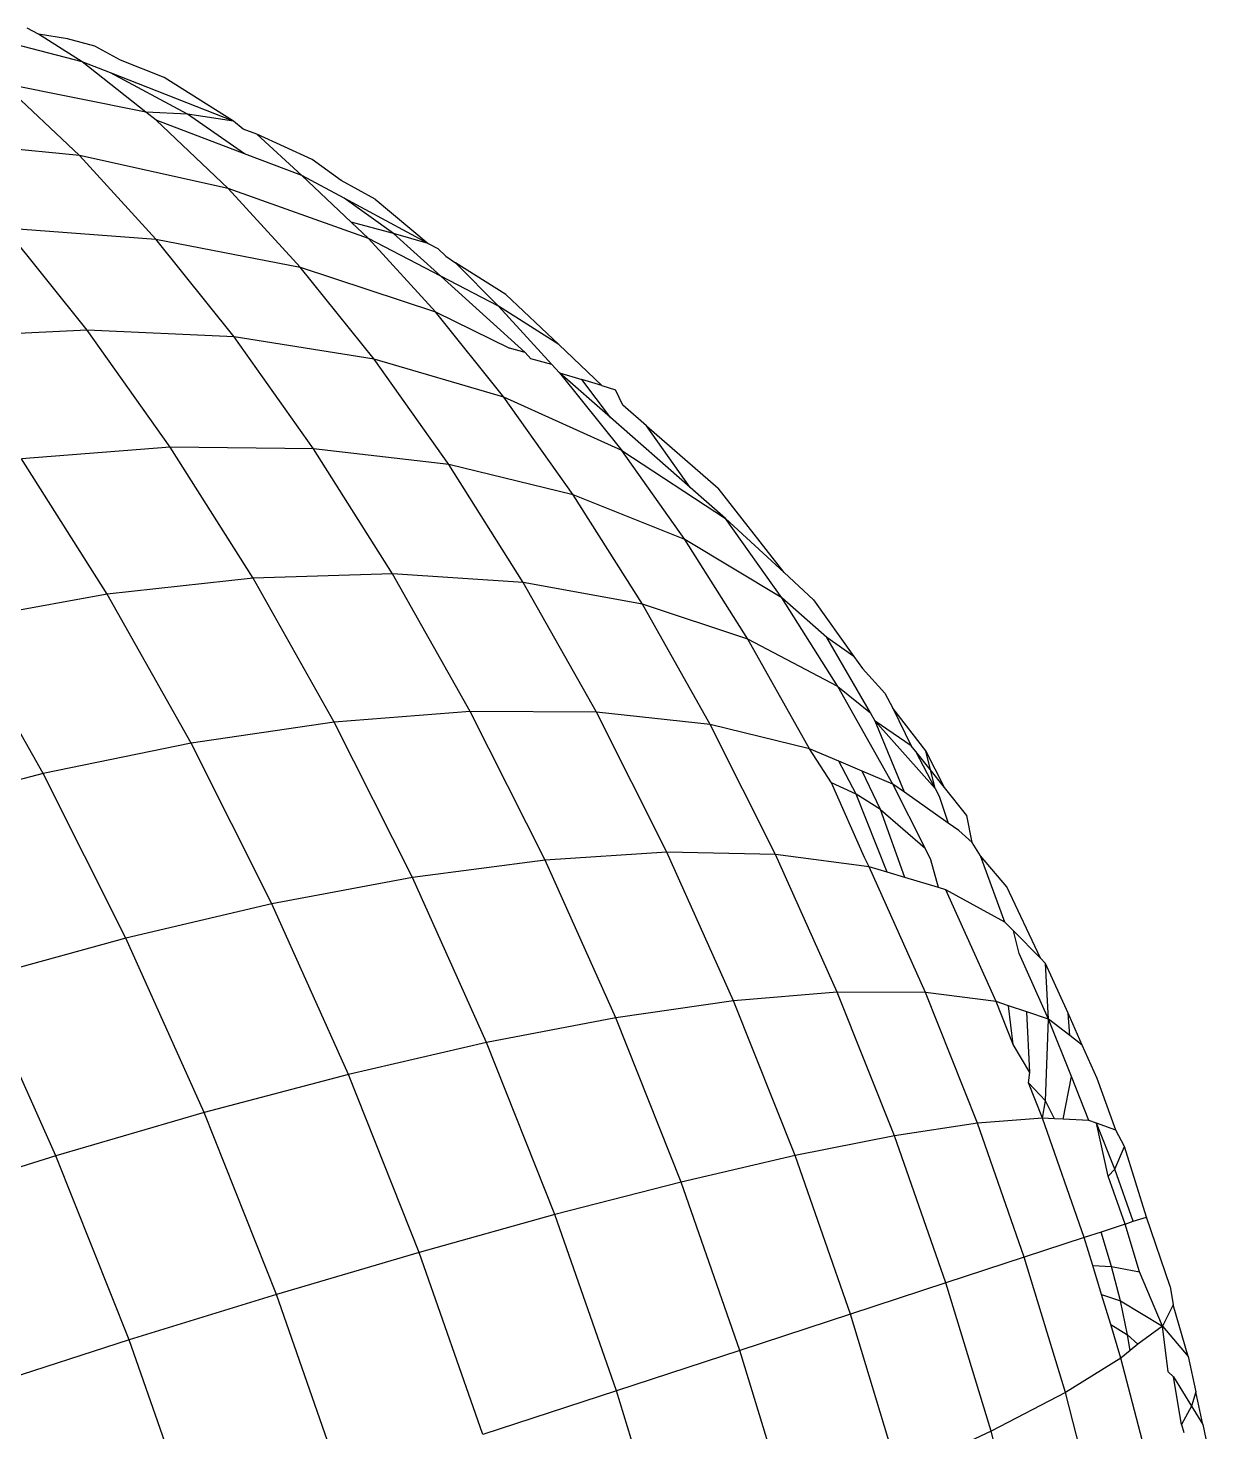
# Model space of a CAD drawing. Header units: millimetres. Extents: x 153 to 4750, y 92 to 3343.
# Drawn here: x 3365.9 to 3370.48, y 2200.24 to 2205.66 of the extents above; entities that cross this region are included whole.
import ezdxf

# ---------------------------------------------------------------- set-up
doc = ezdxf.new("R2010")
doc.units = ezdxf.units.MM

msp = doc.modelspace()

# ---------------------------------------------------------------- linework, layer by layer
for p, q in [((3365.9412, 2205.6358), (3365.8978, 2205.6592)), ((3366.1106, 2205.5291), (3365.7358, 2205.6255)), ((3366.1106, 2205.5291), (3365.9412, 2205.6358)), ((3366.0537, 2205.6178), (3365.9412, 2205.6358)), ((3366.1595, 2205.5897), (3366.0537, 2205.6178)), ((3366.258, 2205.5357), (3366.1595, 2205.5897)), ((3366.3557, 2205.3351), (3366.1106, 2205.5291)), ((3366.2195, 2205.4863), (3366.1106, 2205.5291)), ((3366.5166, 2205.3266), (3366.2195, 2205.4863)), ((3366.6936, 2205.2997), (3366.2195, 2205.4863)), ((3366.4262, 2205.4682), (3366.258, 2205.5357)), ((3365.8048, 2205.446), (3366.0998, 2205.1673)), ((3366.3557, 2205.3351), (3365.8048, 2205.446)), ((3366.6936, 2205.2997), (3366.4262, 2205.4682)), ((3366.5166, 2205.3266), (3366.3557, 2205.3351)), ((3366.3956, 2205.3035), (3366.3557, 2205.3351)), ((3366.7368, 2205.1742), (3366.5166, 2205.3266)), ((3366.6936, 2205.2997), (3366.5166, 2205.3266)), ((3366.3956, 2205.3035), (3366.6736, 2205.0409)), ((3366.7368, 2205.1742), (3366.3956, 2205.3035)), ((3366.7317, 2205.2695), (3366.6936, 2205.2997)), ((3366.7839, 2205.2502), (3366.7317, 2205.2695)), ((3366.0998, 2205.1673), (3365.5047, 2205.2268)), ((3366.9979, 2205.1526), (3366.7839, 2205.2502)), ((3366.9579, 2205.0904), (3366.7839, 2205.2502)), ((3366.3948, 2204.8446), (3366.0998, 2205.1673)), ((3366.6736, 2205.0409), (3366.0998, 2205.1673)), ((3366.9579, 2205.0904), (3366.7368, 2205.1742)), ((3367.1103, 2205.0711), (3366.9979, 2205.1526)), ((3366.9579, 2205.0904), (3367.1484, 2204.9105)), ((3367.1212, 2205.0026), (3366.9579, 2205.0904)), ((3367.2415, 2204.9992), (3367.1103, 2205.0711)), ((3366.9515, 2204.7367), (3366.6736, 2205.0409)), ((3367.2158, 2204.8468), (3366.6736, 2205.0409)), ((3367.3114, 2204.8672), (3367.1212, 2205.0026)), ((3367.4451, 2204.8285), (3367.1212, 2205.0026)), ((3367.2415, 2204.9992), (3367.4451, 2204.8285)), ((3365.8135, 2204.889), (3366.3948, 2204.8446)), ((3366.13, 2204.4943), (3365.8135, 2204.889)), ((3367.3114, 2204.8672), (3367.1484, 2204.9105)), ((3367.1484, 2204.9105), (3367.2158, 2204.8468)), ((3366.3948, 2204.8446), (3366.9515, 2204.7367)), ((3366.6973, 2204.4675), (3366.3948, 2204.8446)), ((3367.4943, 2204.7023), (3367.2158, 2204.8468)), ((3367.4736, 2204.5647), (3367.2158, 2204.8468)), ((3367.4943, 2204.7023), (3367.3114, 2204.8672)), ((3367.4451, 2204.8285), (3367.3114, 2204.8672)), ((3367.4451, 2204.8285), (3367.4822, 2204.8085)), ((3367.4822, 2204.8085), (3367.5137, 2204.7788)), ((3366.9515, 2204.7367), (3367.4736, 2204.5647)), ((3367.2365, 2204.3814), (3366.9515, 2204.7367)), ((3367.5137, 2204.7788), (3367.5513, 2204.7538)), ((3367.745, 2204.6318), (3367.5513, 2204.7538)), ((3367.5513, 2204.7538), (3367.717, 2204.5867)), ((3367.717, 2204.5867), (3367.4943, 2204.7023)), ((3367.8202, 2204.4083), (3367.4943, 2204.7023)), ((3367.9495, 2204.4381), (3367.745, 2204.6318)), ((3367.738, 2204.2352), (3367.4736, 2204.5647)), ((3367.4736, 2204.5647), (3367.7588, 2204.4246)), ((3367.9228, 2204.3615), (3367.717, 2204.5867)), ((3367.9495, 2204.4381), (3367.717, 2204.5867)), ((3366.13, 2204.4943), (3365.5448, 2204.4647)), ((3366.4503, 2204.0431), (3366.13, 2204.4943)), ((3366.6973, 2204.4675), (3366.13, 2204.4943)), ((3367.0032, 2204.0364), (3366.6973, 2204.4675)), ((3367.2365, 2204.3814), (3366.6973, 2204.4675)), ((3367.8202, 2204.4083), (3367.7588, 2204.4246)), ((3367.8419, 2204.3838), (3367.8202, 2204.4083)), ((3368.1163, 2204.28), (3367.9495, 2204.4381)), ((3367.5248, 2203.9753), (3367.2365, 2204.3814)), ((3367.738, 2204.2352), (3367.2365, 2204.3814)), ((3367.9228, 2204.3615), (3367.8419, 2204.3838)), ((3367.9228, 2204.3615), (3367.9519, 2204.3298)), ((3367.9519, 2204.3298), (3368.1926, 2204.0296)), ((3368.1489, 2204.1569), (3367.9519, 2204.3298)), ((3367.9519, 2204.3298), (3368.0384, 2204.3036)), ((3368.1489, 2204.1569), (3368.0384, 2204.3036)), ((3368.1163, 2204.28), (3368.0384, 2204.3036)), ((3368.1163, 2204.28), (3368.1689, 2204.2641)), ((3368.1967, 2204.2039), (3368.1689, 2204.2641)), ((3368.0054, 2203.8584), (3367.738, 2204.2352)), ((3368.1926, 2204.0296), (3367.738, 2204.2352)), ((3368.2878, 2204.1249), (3368.1967, 2204.2039)), ((3368.4563, 2203.8873), (3368.1489, 2204.1569)), ((3368.4563, 2203.8873), (3368.2878, 2204.1249)), ((3368.2878, 2204.1249), (3368.5647, 2203.8847)), ((3366.4503, 2204.0431), (3365.8759, 2203.9981)), ((3366.7697, 2203.5376), (3366.4503, 2204.0431)), ((3367.0032, 2204.0364), (3366.4503, 2204.0431)), ((3367.3084, 2203.5534), (3367.0032, 2204.0364)), ((3367.5248, 2203.9753), (3367.0032, 2204.0364)), ((3368.1926, 2204.0296), (3368.5929, 2203.7675)), ((3368.4362, 2203.6865), (3368.1926, 2204.0296)), ((3366.2062, 2203.4754), (3365.8759, 2203.9981)), ((3367.8124, 2203.5202), (3367.5248, 2203.9753)), ((3368.0054, 2203.8584), (3367.5248, 2203.9753)), ((3368.5929, 2203.7675), (3368.4563, 2203.8873)), ((3368.8193, 2203.5584), (3368.5647, 2203.8847)), ((3368.2721, 2203.4363), (3368.0054, 2203.8584)), ((3368.4362, 2203.6865), (3368.0054, 2203.8584)), ((3368.81, 2203.4617), (3368.5929, 2203.7675)), ((3368.5929, 2203.7675), (3368.8193, 2203.5584)), ((3368.6791, 2203.302), (3368.4362, 2203.6865)), ((3368.81, 2203.4617), (3368.4362, 2203.6865)), ((3366.7697, 2203.5376), (3366.2062, 2203.4754)), ((3367.3084, 2203.5534), (3366.7697, 2203.5376)), ((3367.0831, 2202.9818), (3366.7697, 2203.5376)), ((3367.6079, 2203.0225), (3367.3084, 2203.5534)), ((3367.8124, 2203.5202), (3367.3084, 2203.5534)), ((3368.8193, 2203.5584), (3368.9327, 2203.4536)), ((3368.0945, 2203.0198), (3367.8124, 2203.5202)), ((3368.2721, 2203.4363), (3367.8124, 2203.5202)), ((3366.2062, 2203.4754), (3365.6278, 2203.3708)), ((3366.5303, 2202.9007), (3366.2062, 2203.4754)), ((3368.5338, 2202.9722), (3368.2721, 2203.4363)), ((3368.6791, 2203.302), (3368.2721, 2203.4363)), ((3369.0265, 2203.1189), (3368.81, 2203.4617)), ((3368.9843, 2203.3084), (3368.81, 2203.4617)), ((3368.9327, 2203.4536), (3369.0878, 2203.2351)), ((3365.9593, 2202.783), (3365.6278, 2203.3708)), ((3368.9175, 2202.8793), (3368.6791, 2203.302)), ((3369.0265, 2203.1189), (3368.6791, 2203.302)), ((3369.152, 2203.0175), (3368.9843, 2203.3084)), ((3369.0878, 2203.2351), (3368.9843, 2203.3084)), ((3369.0878, 2203.2351), (3369.1212, 2203.188)), ((3369.1212, 2203.188), (3369.2083, 2203.0939)), ((3369.239, 2202.7422), (3369.0265, 2203.1189)), ((3369.0265, 2203.1189), (3369.152, 2203.0175)), ((3369.2083, 2203.0939), (3369.2387, 2203.0361)), ((3367.6079, 2203.0225), (3367.0831, 2202.9818)), ((3367.8965, 2202.4492), (3367.6079, 2203.0225)), ((3368.0945, 2203.0198), (3367.6079, 2203.0225)), ((3368.3665, 2202.4797), (3368.0945, 2203.0198)), ((3368.5338, 2202.9722), (3368.0945, 2203.0198)), ((3369.1703, 2202.9859), (3369.152, 2203.0175)), ((3369.3665, 2202.871), (3369.2387, 2203.0361)), ((3369.2387, 2203.0361), (3369.3092, 2202.8905)), ((3367.0831, 2202.9818), (3366.5303, 2202.9007)), ((3367.3853, 2202.3818), (3367.0831, 2202.9818)), ((3368.7861, 2202.4712), (3368.5338, 2202.9722)), ((3368.9175, 2202.8793), (3368.5338, 2202.9722)), ((3369.2832, 2202.7111), (3369.1703, 2202.9859)), ((3369.1703, 2202.9859), (3369.4018, 2202.7263)), ((3369.3092, 2202.8905), (3369.1703, 2202.9859)), ((3366.5303, 2202.9007), (3365.9593, 2202.783)), ((3366.8427, 2202.2803), (3366.5303, 2202.9007)), ((3369.3273, 2202.8679), (3369.3092, 2202.8905)), ((3369.0022, 2202.7475), (3368.9175, 2202.8793)), ((3369.0306, 2202.831), (3368.9175, 2202.8793)), ((3369.0967, 2202.7044), (3369.0306, 2202.831)), ((3369.1198, 2202.793), (3369.0306, 2202.831)), ((3369.4018, 2202.7263), (3369.3273, 2202.8679)), ((3369.4376, 2202.7299), (3369.3273, 2202.8679)), ((3369.4376, 2202.7299), (3369.3665, 2202.871)), ((3369.4018, 2202.7263), (3369.3665, 2202.871)), ((3365.9593, 2202.783), (3365.3797, 2202.6334)), ((3366.2788, 2202.1485), (3365.9593, 2202.783)), ((3369.1915, 2202.6447), (3369.1198, 2202.793)), ((3369.239, 2202.7422), (3369.1198, 2202.793)), ((3369.0967, 2202.7044), (3369.0022, 2202.7475)), ((3369.1289, 2202.4595), (3369.0022, 2202.7475)), ((3369.2832, 2202.7111), (3369.239, 2202.7422)), ((3369.3629, 2202.496), (3369.239, 2202.7422)), ((3369.4018, 2202.7263), (3369.4178, 2202.6959)), ((3369.5243, 2202.6213), (3369.4376, 2202.7299)), ((3369.1915, 2202.6447), (3369.0967, 2202.7044)), ((3369.2166, 2202.4025), (3369.0967, 2202.7044)), ((3369.4526, 2202.5922), (3369.2832, 2202.7111)), ((3369.4178, 2202.6959), (3369.4526, 2202.5922)), ((3369.2848, 2202.3824), (3369.1915, 2202.6447)), ((3369.1915, 2202.6447), (3369.3629, 2202.496)), ((3369.5446, 2202.5172), (3369.5243, 2202.6213)), ((3369.4937, 2202.5634), (3369.4526, 2202.5922)), ((3369.5446, 2202.5172), (3369.4937, 2202.5634)), ((3369.5768, 2202.4663), (3369.5446, 2202.5172)), ((3368.3665, 2202.4797), (3367.8965, 2202.4492)), ((3368.6235, 2201.9068), (3368.3665, 2202.4797)), ((3368.7861, 2202.4712), (3368.3665, 2202.4797)), ((3369.0245, 2201.9399), (3368.7861, 2202.4712)), ((3369.1473, 2202.423), (3368.7861, 2202.4712)), ((3369.1473, 2202.423), (3369.1289, 2202.4595)), ((3369.3856, 2202.451), (3369.3629, 2202.496)), ((3369.6715, 2202.2103), (3369.5768, 2202.4663)), ((3369.6791, 2202.3467), (3369.5768, 2202.4663)), ((3367.8965, 2202.4492), (3367.3853, 2202.3818)), ((3368.1693, 2201.8413), (3367.8965, 2202.4492)), ((3369.3644, 2201.939), (3369.1473, 2202.423)), ((3369.2166, 2202.4025), (3369.1473, 2202.423)), ((3369.2848, 2202.3824), (3369.2166, 2202.4025)), ((3369.4148, 2202.344), (3369.3856, 2202.451)), ((3367.3853, 2202.3818), (3366.8427, 2202.2803)), ((3367.6709, 2201.7454), (3367.3853, 2202.3818)), ((3369.4148, 2202.344), (3369.2848, 2202.3824)), ((3369.4438, 2202.3354), (3369.4148, 2202.344)), ((3369.8085, 2202.0706), (3369.6791, 2202.3467)), ((3369.6374, 2201.904), (3369.4438, 2202.3354)), ((3369.6715, 2202.2103), (3369.4438, 2202.3354)), ((3366.8427, 2202.2803), (3366.2788, 2202.1485)), ((3367.138, 2201.6223), (3366.8427, 2202.2803)), ((3369.7048, 2202.1762), (3369.6715, 2202.2103)), ((3366.2788, 2202.1485), (3365.7033, 2201.9907)), ((3366.5809, 2201.4755), (3366.2788, 2202.1485)), ((3369.7256, 2202.0896), (3369.7048, 2202.1762)), ((3369.8085, 2202.0706), (3369.7048, 2202.1762)), ((3369.8395, 2201.8357), (3369.7256, 2202.0896)), ((3369.8284, 2202.0504), (3369.8085, 2202.0706)), ((3369.9148, 2201.8595), (3369.8284, 2202.0504)), ((3369.8395, 2201.8357), (3369.8284, 2202.0504)), ((3366.0092, 2201.3091), (3365.7033, 2201.9907)), ((3369.0245, 2201.9399), (3368.6235, 2201.9068)), ((3369.2449, 2201.386), (3369.0245, 2201.9399)), ((3369.3644, 2201.939), (3369.0245, 2201.9399)), ((3369.5651, 2201.4345), (3369.3644, 2201.939)), ((3369.6374, 2201.904), (3369.3644, 2201.939)), ((3368.6235, 2201.9068), (3368.1693, 2201.8413)), ((3368.8612, 2201.3097), (3368.6235, 2201.9068)), ((3369.7035, 2201.7379), (3369.6374, 2201.904)), ((3369.6857, 2201.8877), (3369.6374, 2201.904)), ((3369.7035, 2201.7379), (3369.6857, 2201.8877)), ((3369.7564, 2201.8638), (3369.6857, 2201.8877)), ((3369.767, 2201.6296), (3369.7564, 2201.8638)), ((3369.8395, 2201.8357), (3369.7564, 2201.8638)), ((3369.9221, 2201.7723), (3369.9148, 2201.8595)), ((3369.9694, 2201.736), (3369.9148, 2201.8595)), ((3368.1693, 2201.8413), (3367.6709, 2201.7454)), ((3368.4215, 2201.2075), (3368.1693, 2201.8413)), ((3369.8284, 2201.5209), (3369.8395, 2201.8357)), ((3369.9277, 2201.6142), (3369.8395, 2201.8357)), ((3369.9221, 2201.7723), (3369.8395, 2201.8357)), ((3369.9694, 2201.736), (3369.9221, 2201.7723)), ((3367.6709, 2201.7454), (3367.138, 2201.6223)), ((3367.9348, 2201.0821), (3367.6709, 2201.7454)), ((3369.767, 2201.6296), (3369.7035, 2201.7379)), ((3370.0278, 2201.6076), (3369.9694, 2201.736)), ((3367.138, 2201.6223), (3366.5809, 2201.4755)), ((3367.4109, 2200.9364), (3367.138, 2201.6223)), ((3369.7624, 2201.5897), (3369.767, 2201.6296)), ((3369.8284, 2201.5209), (3369.7624, 2201.5897)), ((3369.8163, 2201.4543), (3369.7624, 2201.5897)), ((3369.8965, 2201.4503), (3369.9277, 2201.6142)), ((3369.9949, 2201.4454), (3369.9277, 2201.6142)), ((3370.0998, 2201.4083), (3370.0278, 2201.6076)), ((3369.8163, 2201.4543), (3369.8284, 2201.5209)), ((3369.8631, 2201.452), (3369.8284, 2201.5209)), ((3366.5809, 2201.4755), (3366.0092, 2201.3091)), ((3366.86, 2200.774), (3366.5809, 2201.4755)), ((3369.5651, 2201.4345), (3369.2449, 2201.386)), ((3369.8163, 2201.4543), (3369.5651, 2201.4345)), ((3369.7461, 2200.9174), (3369.5651, 2201.4345)), ((3369.9777, 2200.9934), (3369.8163, 2201.4543)), ((3369.8631, 2201.452), (3369.8163, 2201.4543)), ((3369.8965, 2201.4503), (3369.8631, 2201.452)), ((3369.9949, 2201.4454), (3369.8965, 2201.4503)), ((3370.0252, 2201.4347), (3369.9949, 2201.4454)), ((3370.0957, 2201.2576), (3370.0252, 2201.4347)), ((3370.0998, 2201.4083), (3370.0252, 2201.4347)), ((3370.0702, 2201.2301), (3370.0252, 2201.4347)), ((3369.2449, 2201.386), (3368.8612, 2201.3097)), ((3369.4436, 2200.8183), (3369.2449, 2201.386)), ((3370.1323, 2201.3449), (3370.0998, 2201.4083)), ((3370.0957, 2201.2576), (3370.1323, 2201.3449)), ((3370.2174, 2201.0725), (3370.1323, 2201.3449)), ((3366.0092, 2201.3091), (3365.4322, 2201.1269)), ((3366.292, 2200.5985), (3366.0092, 2201.3091)), ((3368.8612, 2201.3097), (3368.4215, 2201.2075)), ((3369.0754, 2200.6976), (3368.8612, 2201.3097)), ((3368.4215, 2201.2075), (3367.9348, 2201.0821)), ((3368.6488, 2200.5579), (3368.4215, 2201.2075)), ((3370.0702, 2201.2301), (3370.0957, 2201.2576)), ((3370.135, 2201.0452), (3370.0702, 2201.2301)), ((3370.1661, 2201.0564), (3370.0957, 2201.2576)), ((3367.9348, 2201.0821), (3367.4109, 2200.9364)), ((3368.1728, 2200.4021), (3367.9348, 2201.0821)), ((3370.135, 2201.0452), (3370.0421, 2201.0146)), ((3370.135, 2201.0452), (3370.1661, 2201.0564)), ((3370.191, 2200.8607), (3370.135, 2201.0452)), ((3370.1661, 2201.0564), (3370.2174, 2201.0725)), ((3370.3091, 2200.8044), (3370.2174, 2201.0725)), ((3369.9777, 2200.9934), (3369.7461, 2200.9174)), ((3370.0421, 2201.0146), (3369.9777, 2200.9934)), ((3370.0106, 2200.885), (3369.9777, 2200.9934)), ((3370.0825, 2200.8819), (3370.0421, 2201.0146)), ((3367.4109, 2200.9364), (3366.86, 2200.774)), ((3367.657, 2200.2333), (3367.4109, 2200.9364)), ((3369.7461, 2200.9174), (3369.4436, 2200.8183)), ((3369.9047, 2200.3961), (3369.7461, 2200.9174)), ((3370.0106, 2200.885), (3370.0825, 2200.8819)), ((3370.0444, 2200.7739), (3370.0106, 2200.885)), ((3370.0825, 2200.8819), (3370.191, 2200.8607)), ((3370.1169, 2200.7488), (3370.0825, 2200.8819)), ((3370.2799, 2200.6522), (3370.191, 2200.8607)), ((3366.86, 2200.774), (3366.292, 2200.5985)), ((3367.1117, 2200.0549), (3366.86, 2200.774)), ((3369.4436, 2200.8183), (3369.0754, 2200.6976)), ((3369.6176, 2200.2459), (3369.4436, 2200.8183)), ((3370.0444, 2200.7739), (3370.1169, 2200.7488)), ((3370.0795, 2200.6583), (3370.0444, 2200.7739)), ((3370.3091, 2200.8044), (3370.3203, 2200.7338)), ((3370.1169, 2200.7488), (3370.2799, 2200.6522)), ((3370.1449, 2200.6187), (3370.1169, 2200.7488)), ((3370.3203, 2200.7338), (3370.2799, 2200.6522)), ((3370.3788, 2200.5351), (3370.3203, 2200.7338)), ((3369.0754, 2200.6976), (3368.6488, 2200.5579)), ((3369.263, 2200.0805), (3369.0754, 2200.6976)), ((3370.0795, 2200.6583), (3370.1449, 2200.6187)), ((3370.1189, 2200.5287), (3370.0795, 2200.6583)), ((3370.1449, 2200.6187), (3370.1845, 2200.5822)), ((3370.1551, 2200.5582), (3370.1449, 2200.6187)), ((3370.2799, 2200.6522), (3370.1845, 2200.5822)), ((3370.2799, 2200.6522), (3370.3788, 2200.5351)), ((3370.3007, 2200.4753), (3370.2799, 2200.6522)), ((3366.292, 2200.5985), (3365.7162, 2200.4135)), ((3366.5469, 2199.8702), (3366.292, 2200.5985)), ((3368.6488, 2200.5579), (3368.1728, 2200.4021)), ((3368.848, 2199.903), (3368.6488, 2200.5579)), ((3370.1551, 2200.5582), (3370.1189, 2200.5287)), ((3370.1845, 2200.5822), (3370.1551, 2200.5582)), ((3370.1189, 2200.5287), (3369.9047, 2200.3961)), ((3370.2384, 2200.0676), (3370.1189, 2200.5287)), ((3370.3788, 2200.5351), (3370.4074, 2200.3978)), ((3370.3007, 2200.4753), (3370.3222, 2200.4555)), ((3370.3222, 2200.4555), (3370.3913, 2200.3433)), ((3370.3533, 2200.2724), (3370.3222, 2200.4555)), ((3368.1728, 2200.4021), (3367.657, 2200.2333)), ((3368.3812, 2199.7166), (3368.1728, 2200.4021)), ((3369.9047, 2200.3961), (3369.6176, 2200.2459)), ((3370.0387, 2199.8788), (3369.9047, 2200.3961)), ((3370.4074, 2200.3978), (3370.3913, 2200.3433)), ((3370.4353, 2200.272), (3370.4074, 2200.3978)), ((3370.3913, 2200.3433), (3370.3533, 2200.2724)), ((3370.3913, 2200.3433), (3370.4353, 2200.272)), ((3369.6176, 2200.2459), (3369.263, 2200.0805)), ((3369.7648, 2199.6779), (3369.6176, 2200.2459)), ((3370.3533, 2200.2724), (3370.3613, 2200.2414)), ((3370.4353, 2200.272), (3370.4779, 2200.0695))]:
    msp.add_line(p, q)

doc.saveas('drawing.dxf')
